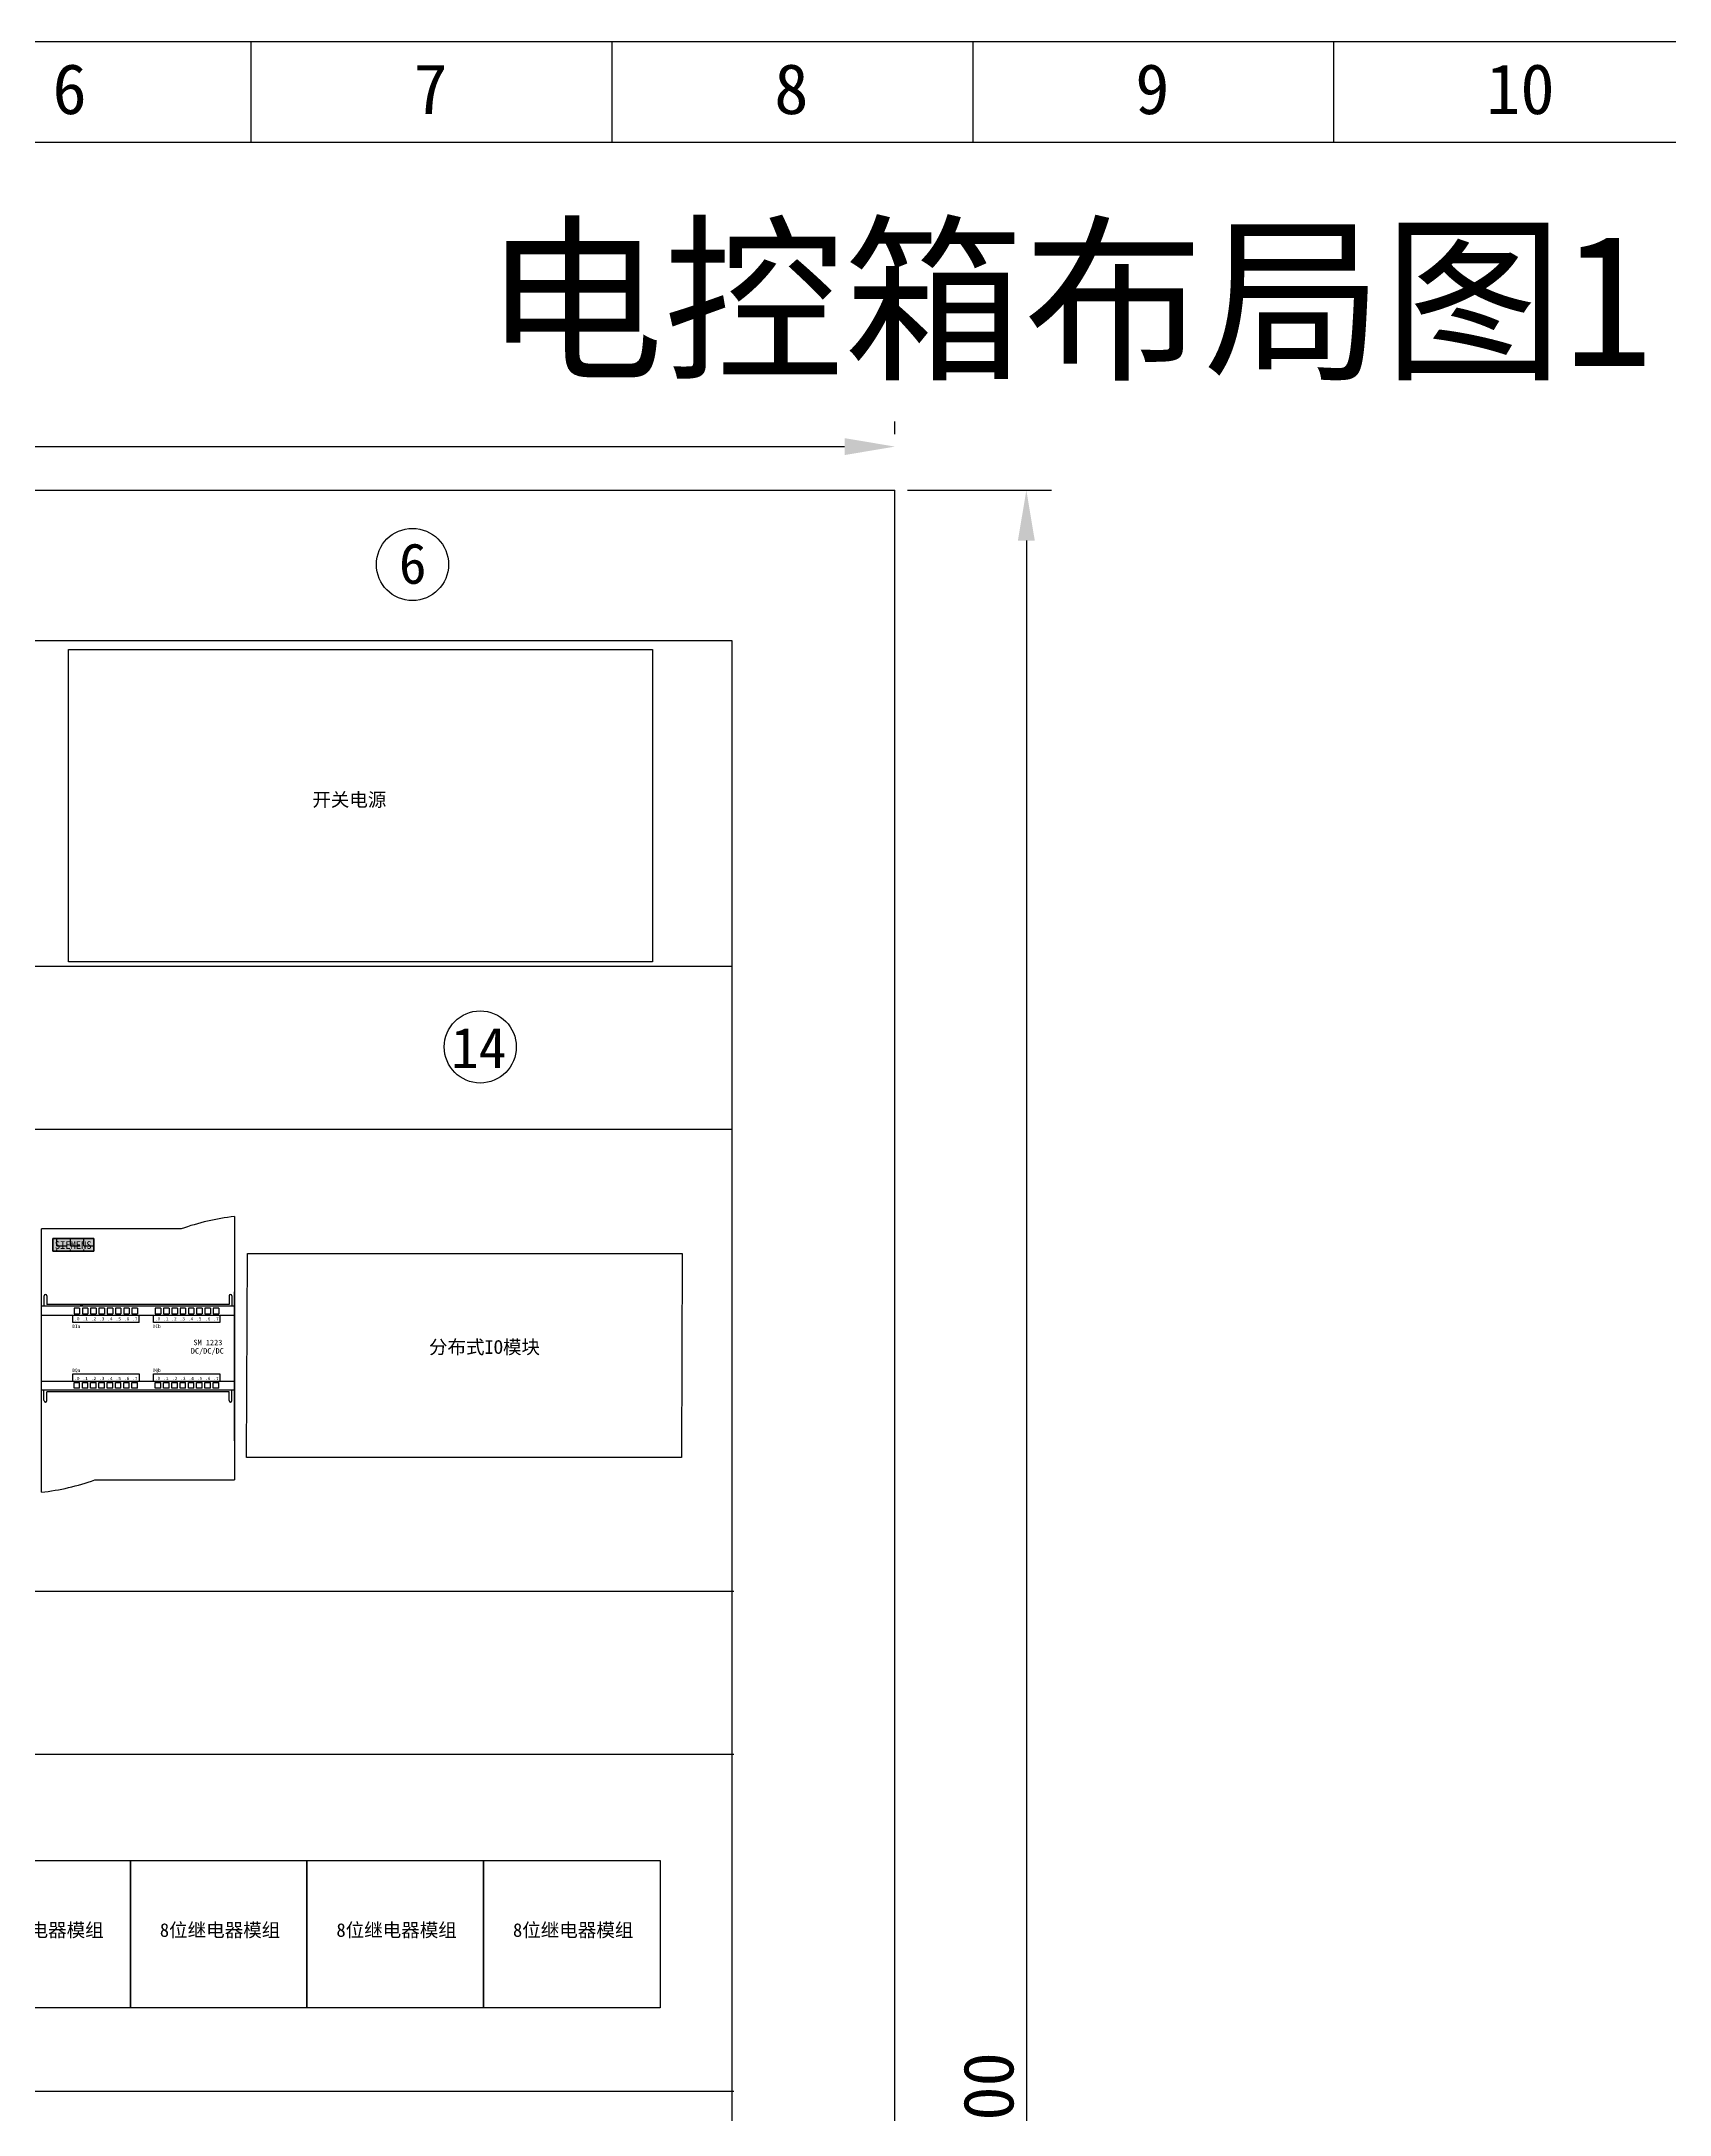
# Model space of a CAD drawing. Header units: millimetres. Extents: x 914 to 910632, y -176 to 682692.
# Drawn here: x 2668.3 to 2749.2, y 1877.9 to 1980.9 of the extents above; entities that cross this region are included whole.
import ezdxf
from ezdxf.enums import TextEntityAlignment as Align

# ---------------------------------------------------------------- set-up
doc = ezdxf.new("R2010")
doc.units = ezdxf.units.MM
doc.layers.add('0 @ 1', color=7, linetype='Continuous')
doc.layers.add('EPLAN110', color=6, linetype='Continuous', lineweight=35)
doc.styles.get("Standard").update_dxf_attribs({"font": 'arial.ttf'})
doc.styles.add('宋体', font='')
doc.styles.get('宋体').set_extended_font_data('宋体')
doc.dimstyles.new('ISO-25', dxfattribs={"dimtxt": 2.5, "dimasz": 2.5, "dimexe": 1.25, "dimexo": 0.625, "dimtad": 1, "dimtxsty": 'Standard', "dimcen": 2.5, "dimadec": 0, "dimazin": 0, "dimtfac": 1, "dimtmove": 0, "dimatfit": 3, "dimfxl": 1, "dimarcsym": 0})

# ---------------------------------------------------------------- blocks, each defined once
blk = doc.blocks.new('1223扩展IO模块')
at = {"layer": '0 @ 1', "linetype": 'ByBlock'}
h = blk.add_hatch(dxfattribs=at)
h.set_pattern_fill('ANGLE', color=256, scale=0.245)
h.set_pattern_definition([(0, (-479.6633, 382.1504), (0, 1.711325), [1.2446, -0.466725]), (90, (-479.6633, 382.1504), (-1.711325, 1e-16), [1.2446, -0.466725])])
h.paths.add_polyline_path([(-3.81, -1.21), (-3.81, -2.84), (1.4, -2.84), (1.4, -1.21)])
h.paths.add_polyline_path([(-3.79, -2.78), (1.56, -2.78), (1.56, -1.35), (-3.79, -1.35)], flags=9)
h = blk.add_hatch(color=256, dxfattribs=at)
h.dxf.hatch_style = 1
h.paths.add_polyline_path([(-3.81, -1.21), (-3.81, -2.84), (1.4, -2.84), (1.4, -1.21)])
h.paths.add_polyline_path([(-3.79, -2.78), (1.56, -2.78), (1.56, -1.35), (-3.79, -1.35)], flags=9)
at = {"linetype": 'ByBlock'}
for p, q in [((12.48, 0), (-5.25, 0)), ((-5.25, -33.42), (-5.25, 0)), ((19.25, 1.58), (19.25, -31.85)), ((-3.81, -1.21), (-3.81, -2.84)), ((1.4, -1.21), (-3.81, -1.21)), ((1.4, -2.84), (1.4, -1.21)), ((-3.81, -2.84), (1.4, -2.84)), ((19.25, -9.81), (-5.25, -9.81)), ((-4.93, -8.48), (-4.93, -9.81)), ((-4.58, -8.48), (-4.58, -9.6)), ((18.58, -9.6), (-4.58, -9.6)), ((-0.41, -10.07), (-1.11, -10.07)), ((-1.11, -10.07), (-1.11, -10.77)), ((-0.41, -10.07), (-0.41, -10.77)), ((-0.32, -9.6), (0, -9.6)), ((0.64, -10.07), (-0.06, -10.07)), ((-0.06, -10.07), (-0.06, -10.77)), ((0.64, -10.07), (0.64, -10.77)), ((1.69, -10.07), (0.99, -10.07)), ((0.99, -10.07), (0.99, -10.77)), ((1.69, -10.07), (1.69, -10.77)), ((2.74, -10.07), (2.04, -10.07)), ((2.04, -10.07), (2.04, -10.77)), ((2.74, -10.07), (2.74, -10.77)), ((3.79, -10.07), (3.09, -10.07)), ((3.09, -10.07), (3.09, -10.77)), ((3.79, -10.07), (3.79, -10.77)), ((4.84, -10.07), (4.14, -10.07)), ((4.14, -10.07), (4.14, -10.77)), ((4.84, -10.07), (4.84, -10.77)), ((5.89, -10.07), (5.19, -10.07)), ((5.19, -10.07), (5.19, -10.77)), ((5.89, -10.07), (5.89, -10.77)), ((6.94, -10.07), (6.24, -10.07)), ((6.24, -10.07), (6.24, -10.77)), ((6.94, -10.07), (6.94, -10.77)), ((9.9, -10.07), (9.2, -10.07)), ((9.2, -10.07), (9.2, -10.77)), ((9.9, -10.07), (9.9, -10.77)), ((10.95, -10.07), (10.25, -10.07)), ((10.25, -10.07), (10.25, -10.77)), ((10.95, -10.07), (10.95, -10.77)), ((12, -10.07), (11.3, -10.07)), ((11.3, -10.07), (11.3, -10.77)), ((12, -10.07), (12, -10.77)), ((13.05, -10.07), (12.35, -10.07)), ((12.35, -10.07), (12.35, -10.77)), ((13.05, -10.07), (13.05, -10.77)), ((14.1, -10.07), (13.4, -10.07)), ((13.4, -10.07), (13.4, -10.77)), ((14.1, -10.07), (14.1, -10.77)), ((15.15, -10.07), (14.45, -10.07)), ((14.45, -10.07), (14.45, -10.77)), ((15.15, -10.07), (15.15, -10.77)), ((16.2, -10.07), (15.5, -10.07)), ((15.5, -10.07), (15.5, -10.77)), ((16.2, -10.07), (16.2, -10.77)), ((17.25, -10.07), (16.55, -10.07)), ((16.55, -10.07), (16.55, -10.77)), ((17.25, -10.07), (17.25, -10.77)), ((18.58, -8.48), (18.58, -9.6)), ((18.93, -8.48), (18.93, -9.81)), ((19.25, -26.9), (19.25, -8)), ((19.25, -26.9), (19.25, -8)), ((-5.25, -10.95), (19.25, -10.95)), ((-1.26, -11.89), (-1.26, -10.95)), ((7.17, -11.89), (-1.26, -11.89)), ((-1.11, -10.77), (-0.41, -10.77)), ((-0.06, -10.77), (0.64, -10.77)), ((0.99, -10.77), (1.69, -10.77)), ((2.04, -10.77), (2.74, -10.77)), ((3.09, -10.77), (3.79, -10.77)), ((4.14, -10.77), (4.84, -10.77)), ((5.19, -10.77), (5.89, -10.77)), ((6.24, -10.77), (6.94, -10.77)), ((7.17, -11.89), (7.17, -10.95)), ((8.97, -11.89), (8.97, -10.95)), ((17.4, -11.89), (8.97, -11.89)), ((9.2, -10.77), (9.9, -10.77)), ((10.25, -10.77), (10.95, -10.77)), ((11.3, -10.77), (12, -10.77)), ((12.35, -10.77), (13.05, -10.77)), ((13.4, -10.77), (14.1, -10.77)), ((14.45, -10.77), (15.15, -10.77)), ((15.5, -10.77), (16.2, -10.77)), ((16.55, -10.77), (17.25, -10.77)), ((17.4, -10.95), (17.4, -11.89)), ((-1.26, -19.32), (-1.26, -18.37)), ((-1.26, -18.37), (7.17, -18.37)), ((7.17, -18.37), (7.17, -19.32)), ((8.97, -19.32), (8.97, -18.37)), ((8.97, -18.37), (17.4, -18.37)), ((17.4, -18.37), (17.4, -19.32)), ((-5.25, -19.32), (19.25, -19.32)), ((19.25, -20.46), (-5.25, -20.46)), ((-4.93, -21.79), (-4.93, -20.46)), ((18.58, -20.67), (-4.58, -20.67)), ((-4.58, -21.79), (-4.58, -20.67)), ((-1.11, -20.2), (-1.11, -19.5)), ((-1.11, -19.5), (-0.41, -19.5)), ((-0.41, -20.2), (-1.11, -20.2)), ((-0.41, -20.2), (-0.41, -19.5)), ((-0.06, -20.2), (-0.06, -19.5)), ((-0.06, -19.5), (0.64, -19.5)), ((0.64, -20.2), (-0.06, -20.2)), ((0.64, -20.2), (0.64, -19.5)), ((0.99, -20.2), (0.99, -19.5)), ((0.99, -19.5), (1.69, -19.5)), ((1.69, -20.2), (0.99, -20.2)), ((1.69, -20.2), (1.69, -19.5)), ((2.04, -20.2), (2.04, -19.5)), ((2.04, -19.5), (2.74, -19.5)), ((2.74, -20.2), (2.04, -20.2)), ((2.74, -20.2), (2.74, -19.5)), ((3.09, -20.2), (3.09, -19.5)), ((3.09, -19.5), (3.79, -19.5)), ((3.79, -20.2), (3.09, -20.2)), ((3.79, -20.2), (3.79, -19.5)), ((4.14, -20.2), (4.14, -19.5)), ((4.14, -19.5), (4.84, -19.5)), ((4.84, -20.2), (4.14, -20.2)), ((4.84, -20.2), (4.84, -19.5)), ((5.19, -20.2), (5.19, -19.5)), ((5.19, -19.5), (5.89, -19.5)), ((5.89, -20.2), (5.19, -20.2)), ((5.89, -20.2), (5.89, -19.5)), ((6.24, -20.2), (6.24, -19.5)), ((6.24, -19.5), (6.94, -19.5)), ((6.94, -20.2), (6.24, -20.2)), ((6.94, -20.2), (6.94, -19.5)), ((9.2, -20.2), (9.2, -19.5)), ((9.2, -19.5), (9.9, -19.5)), ((9.9, -20.2), (9.2, -20.2)), ((9.9, -20.2), (9.9, -19.5)), ((10.25, -20.2), (10.25, -19.5)), ((10.25, -19.5), (10.95, -19.5)), ((10.95, -20.2), (10.25, -20.2)), ((10.95, -20.2), (10.95, -19.5)), ((11.3, -20.2), (11.3, -19.5)), ((11.3, -19.5), (12, -19.5)), ((12, -20.2), (11.3, -20.2)), ((12, -20.2), (12, -19.5)), ((12.35, -20.2), (12.35, -19.5)), ((12.35, -19.5), (13.05, -19.5)), ((13.05, -20.2), (12.35, -20.2)), ((13.05, -20.2), (13.05, -19.5)), ((13.4, -20.2), (13.4, -19.5)), ((13.4, -19.5), (14.1, -19.5)), ((14.1, -20.2), (13.4, -20.2)), ((14.1, -20.2), (14.1, -19.5)), ((14.45, -20.2), (14.45, -19.5)), ((14.45, -19.5), (15.15, -19.5)), ((15.15, -20.2), (14.45, -20.2)), ((15.15, -20.2), (15.15, -19.5)), ((15.5, -20.2), (15.5, -19.5)), ((15.5, -19.5), (16.2, -19.5)), ((16.2, -20.2), (15.5, -20.2)), ((16.2, -20.2), (16.2, -19.5)), ((16.55, -20.2), (16.55, -19.5)), ((16.55, -19.5), (17.25, -19.5)), ((17.25, -20.2), (16.55, -20.2)), ((17.25, -20.2), (17.25, -19.5)), ((18.58, -21.79), (18.58, -20.67)), ((18.93, -21.79), (18.93, -20.46)), ((1.52, -31.85), (19.25, -31.85))]:
    blk.add_line(p, q, dxfattribs=at)
for points in [[(19.25, 1.58, 0.056978), (12.48, 0, -0.457417)], [(-5.25, -33.42, 0.056978), (1.52, -31.85, -0.457417)]]:
    blk.add_lwpolyline(points, format="xyb", dxfattribs=at)
blk.add_lwpolyline([(-3.81, -1.21), (1.4, -1.21), (1.4, -2.84), (-3.81, -2.84)], close=True, dxfattribs=at)
for centre, start, end in [((-4.75, -8.48), 0, 180), ((18.75, -8.48), 0, 180), ((-4.75, -21.79), 180, 0), ((18.75, -21.79), 180, 0)]:
    blk.add_arc(centre, 0.175, start, end, dxfattribs=at)
at = {"layer": '0 @ 1', "linetype": 'ByBlock', "style": '宋体'}
for s, p in [('DIa', (-1.32, -12.56)), ('.0', (-1.07, -11.61)), ('.1', (-0.02, -11.61)), ('.2', (1.03, -11.61)), ('.3', (2.08, -11.61)), ('.4', (3.13, -11.61)), ('.5', (4.18, -11.61)), ('.6', (5.23, -11.61)), ('.7', (6.28, -11.61)), ('DIb', (8.9, -12.56)), ('.0', (9.16, -11.61)), ('.1', (10.21, -11.61)), ('.2', (11.26, -11.61)), ('.3', (12.31, -11.61)), ('.4', (13.36, -11.61)), ('.5', (14.41, -11.61)), ('.6', (15.54, -11.61)), ('.7', (16.59, -11.61)), ('DQa', (-1.32, -18.14)), ('DQb', (8.9, -18.14)), ('.0', (-1.07, -19.18)), ('.1', (-0.02, -19.18)), ('.2', (1.03, -19.18)), ('.3', (2.08, -19.18)), ('.4', (3.13, -19.18)), ('.5', (4.18, -19.18)), ('.6', (5.23, -19.18)), ('.7', (6.28, -19.18)), ('.0', (9.16, -19.18)), ('.1', (10.21, -19.18)), ('.2', (11.34, -19.18)), ('.3', (12.39, -19.18)), ('.4', (13.44, -19.18)), ('.5', (14.49, -19.18)), ('.6', (15.54, -19.18)), ('.7', (16.59, -19.18))]:
    blk.add_text(s, height=0.42, dxfattribs=at).set_placement(p)
at = {"layer": 'EPLAN110', "linetype": 'ByBlock', "style": '宋体'}
for s, height, p in [('SIEMENS', 0.98, (-3.55, -2.54)), ('DC/DC/DC', 0.7, (13.71, -15.83)), ('SM 1223', 0.7, (14.05, -14.76))]:
    blk.add_text(s, height=height, dxfattribs=at).set_placement(p)
blk = doc.blocks.new('*D352')
at = {"color": 0, "lineweight": -2, "transparency": 16777216}
for p, q in [((2575.67, 1959.2), (2575.67, 1962)), ((2710.67, 1961.37), (2710.67, 1962)), ((2578.17, 1960.75), (2708.17, 1960.75))]:
    blk.add_line(p, q, dxfattribs=at)
at = {"color": 0, "transparency": 16777216}
for points in [[(2578.17, 1961.17), (2578.17, 1960.33), (2575.67, 1960.75)], [(2708.17, 1961.17), (2708.17, 1960.33), (2710.67, 1960.75)]]:
    blk.add_solid(points, dxfattribs=at)
at = {"layer": 'Defpoints', "color": 0, "transparency": 16777216}
for p in [(2710.67, 1960.75), (2710.67, 1960.75), (2575.67, 1958.58)]:
    blk.add_point(p, dxfattribs=at)
at = {"color": 0, "transparency": 16777216, "insert": (2643.17, 1962.62), "char_height": 2.5, "attachment_point": 5, "style": '宋体'}
blk.add_mtext('1000', dxfattribs=at)
blk = doc.blocks.new('*D353')
at = {"color": 0, "lineweight": -2, "transparency": 16777216}
for p, q in [((2711.3, 1958.58), (2718.45, 1958.58)), ((2717.2, 1956.08), (2717.2, 1799.08)), ((2711.3, 1796.58), (2718.45, 1796.58))]:
    blk.add_line(p, q, dxfattribs=at)
at = {"color": 0, "transparency": 16777216}
for points in [[(2716.78, 1956.08), (2717.62, 1956.08), (2717.2, 1958.58)], [(2716.78, 1799.08), (2717.62, 1799.08), (2717.2, 1796.58)]]:
    blk.add_solid(points, dxfattribs=at)
at = {"layer": 'Defpoints', "color": 0, "transparency": 16777216}
for p in [(2710.67, 1958.58), (2710.67, 1796.58), (2717.2, 1796.58)]:
    blk.add_point(p, dxfattribs=at)
at = {"color": 0, "transparency": 16777216, "insert": (2715.33, 1877.58), "char_height": 2.5, "attachment_point": 5, "rotation": 90, "style": '宋体'}
blk.add_mtext('1200', dxfattribs=at)
blk = doc.blocks.new('制图图框')
for p, q in [((-2700.08, 789.32), (-2403.08, 789.32)), ((-2587.46, 789.32), (-2587.46, 784.32)), ((-2569.52, 789.32), (-2569.52, 784.32)), ((-2551.58, 789.32), (-2551.58, 784.32)), ((-2533.65, 789.32), (-2533.65, 784.32)), ((-2695.08, 784.32), (-2408.08, 784.32))]:
    blk.add_line(p, q)
at = {"style": '宋体'}
for s, p in [('6', (-2597.32, 785.71)), ('7', (-2579.38, 785.71)), ('8', (-2561.45, 785.71)), ('9', (-2543.51, 785.71)), ('10', (-2526.07, 785.71))]:
    blk.add_text(s, height=2.5, dxfattribs=at).set_placement(p)

msp = doc.modelspace()

# ---------------------------------------------------------------- linework, layer by layer
at = {"color": 1}
for p, q in [((2575.671, 1958.579), (2710.671, 1958.579)), ((2710.671, 1796.579), (2710.671, 1958.579)), ((2583.771, 1951.12), (2702.571, 1951.12)), ((2702.571, 1951.12), (2702.571, 1804.631)), ((2702.571, 1934.92), (2583.771, 1934.92)), ((2702.571, 1926.82), (2583.771, 1926.82)), ((2702.655, 1903.87), (2583.855, 1903.87)), ((2702.655, 1895.77), (2583.855, 1895.77)), ((2702.655, 1879.03), (2583.855, 1879.03))]:
    msp.add_line(p, q, dxfattribs=at)
for points in [[(2669.596, 1950.676), (2698.621, 1950.676), (2698.621, 1935.151), (2669.596, 1935.151)], [(2678.49, 1920.67), (2700.099, 1920.67), (2700.054, 1910.523), (2678.445, 1910.523)], [(2663.899, 1890.499), (2672.674, 1890.499), (2672.674, 1883.193), (2663.899, 1883.193)], [(2672.674, 1890.499), (2681.449, 1890.499), (2681.449, 1883.193), (2672.674, 1883.193)], [(2681.449, 1890.499), (2690.224, 1890.499), (2690.224, 1883.193), (2681.449, 1883.193)], [(2690.224, 1890.499), (2698.999, 1890.499), (2698.999, 1883.193), (2690.224, 1883.193)]]:
    msp.add_lwpolyline(points, close=True)
for centre in [(2686.692, 1954.893), (2690.061, 1930.924)]:
    msp.add_circle(centre, 1.792)

# ---------------------------------------------------------------- block references
msp.add_blockref('制图图框', (5266.122, 1191.56))
at = {"xscale": 0.3915, "yscale": 0.3915, "zscale": 0.2332800000000001}
msp.add_blockref('1223扩展IO模块', (2670.309, 1921.883), dxfattribs=at)

# ---------------------------------------------------------------- texts
at = {"color": 7, "style": '宋体'}
msp.add_text('电控箱布局图1', height=6.5555, dxfattribs=at).set_placement((2748.346, 1971.309), align=Align.TOP_RIGHT)
at = {"style": '宋体'}
for s, p in [('6', (2686.018, 1953.935)), ('14', (2688.611, 1929.87))]:
    msp.add_text(s, height=2.016, dxfattribs=at).set_placement(p)
at = {"color": 7, "style": '宋体'}
for s, p in [('开关电源', (2681.714, 1942.669)), ('分布式IO模块', (2687.51, 1915.474)), ('8位继电器模组', (2665.363, 1886.51)), ('8位继电器模组', (2674.138, 1886.51)), ('8位继电器模组', (2682.913, 1886.51)), ('8位继电器模组', (2691.688, 1886.51))]:
    msp.add_text(s, height=0.675, dxfattribs=at).set_placement(p, align=Align.BOTTOM_LEFT)

# ---------------------------------------------------------------- dimensions: what is measured, and where the dimension line sits
dim = msp.add_linear_dim(base=(2710.671, 1960.75), p1=(2575.671, 1958.579), p2=(2710.671, 1960.75), text='1000', dimstyle='ISO-25', override={"dimtxsty": '宋体'})
dim.commit()
dim.dimension.update_dxf_attribs({"geometry": '*D352', "text_midpoint": (2643.171, 1962.625)})
dim = msp.add_linear_dim(base=(2717.201, 1796.579), p1=(2710.671, 1958.579), p2=(2710.671, 1796.579), angle=90, text='1200', dimstyle='ISO-25', override={"dimtxsty": '宋体'})
dim.commit()
dim.dimension.update_dxf_attribs({"geometry": '*D353', "text_midpoint": (2715.326, 1877.579)})

doc.saveas('drawing.dxf')
